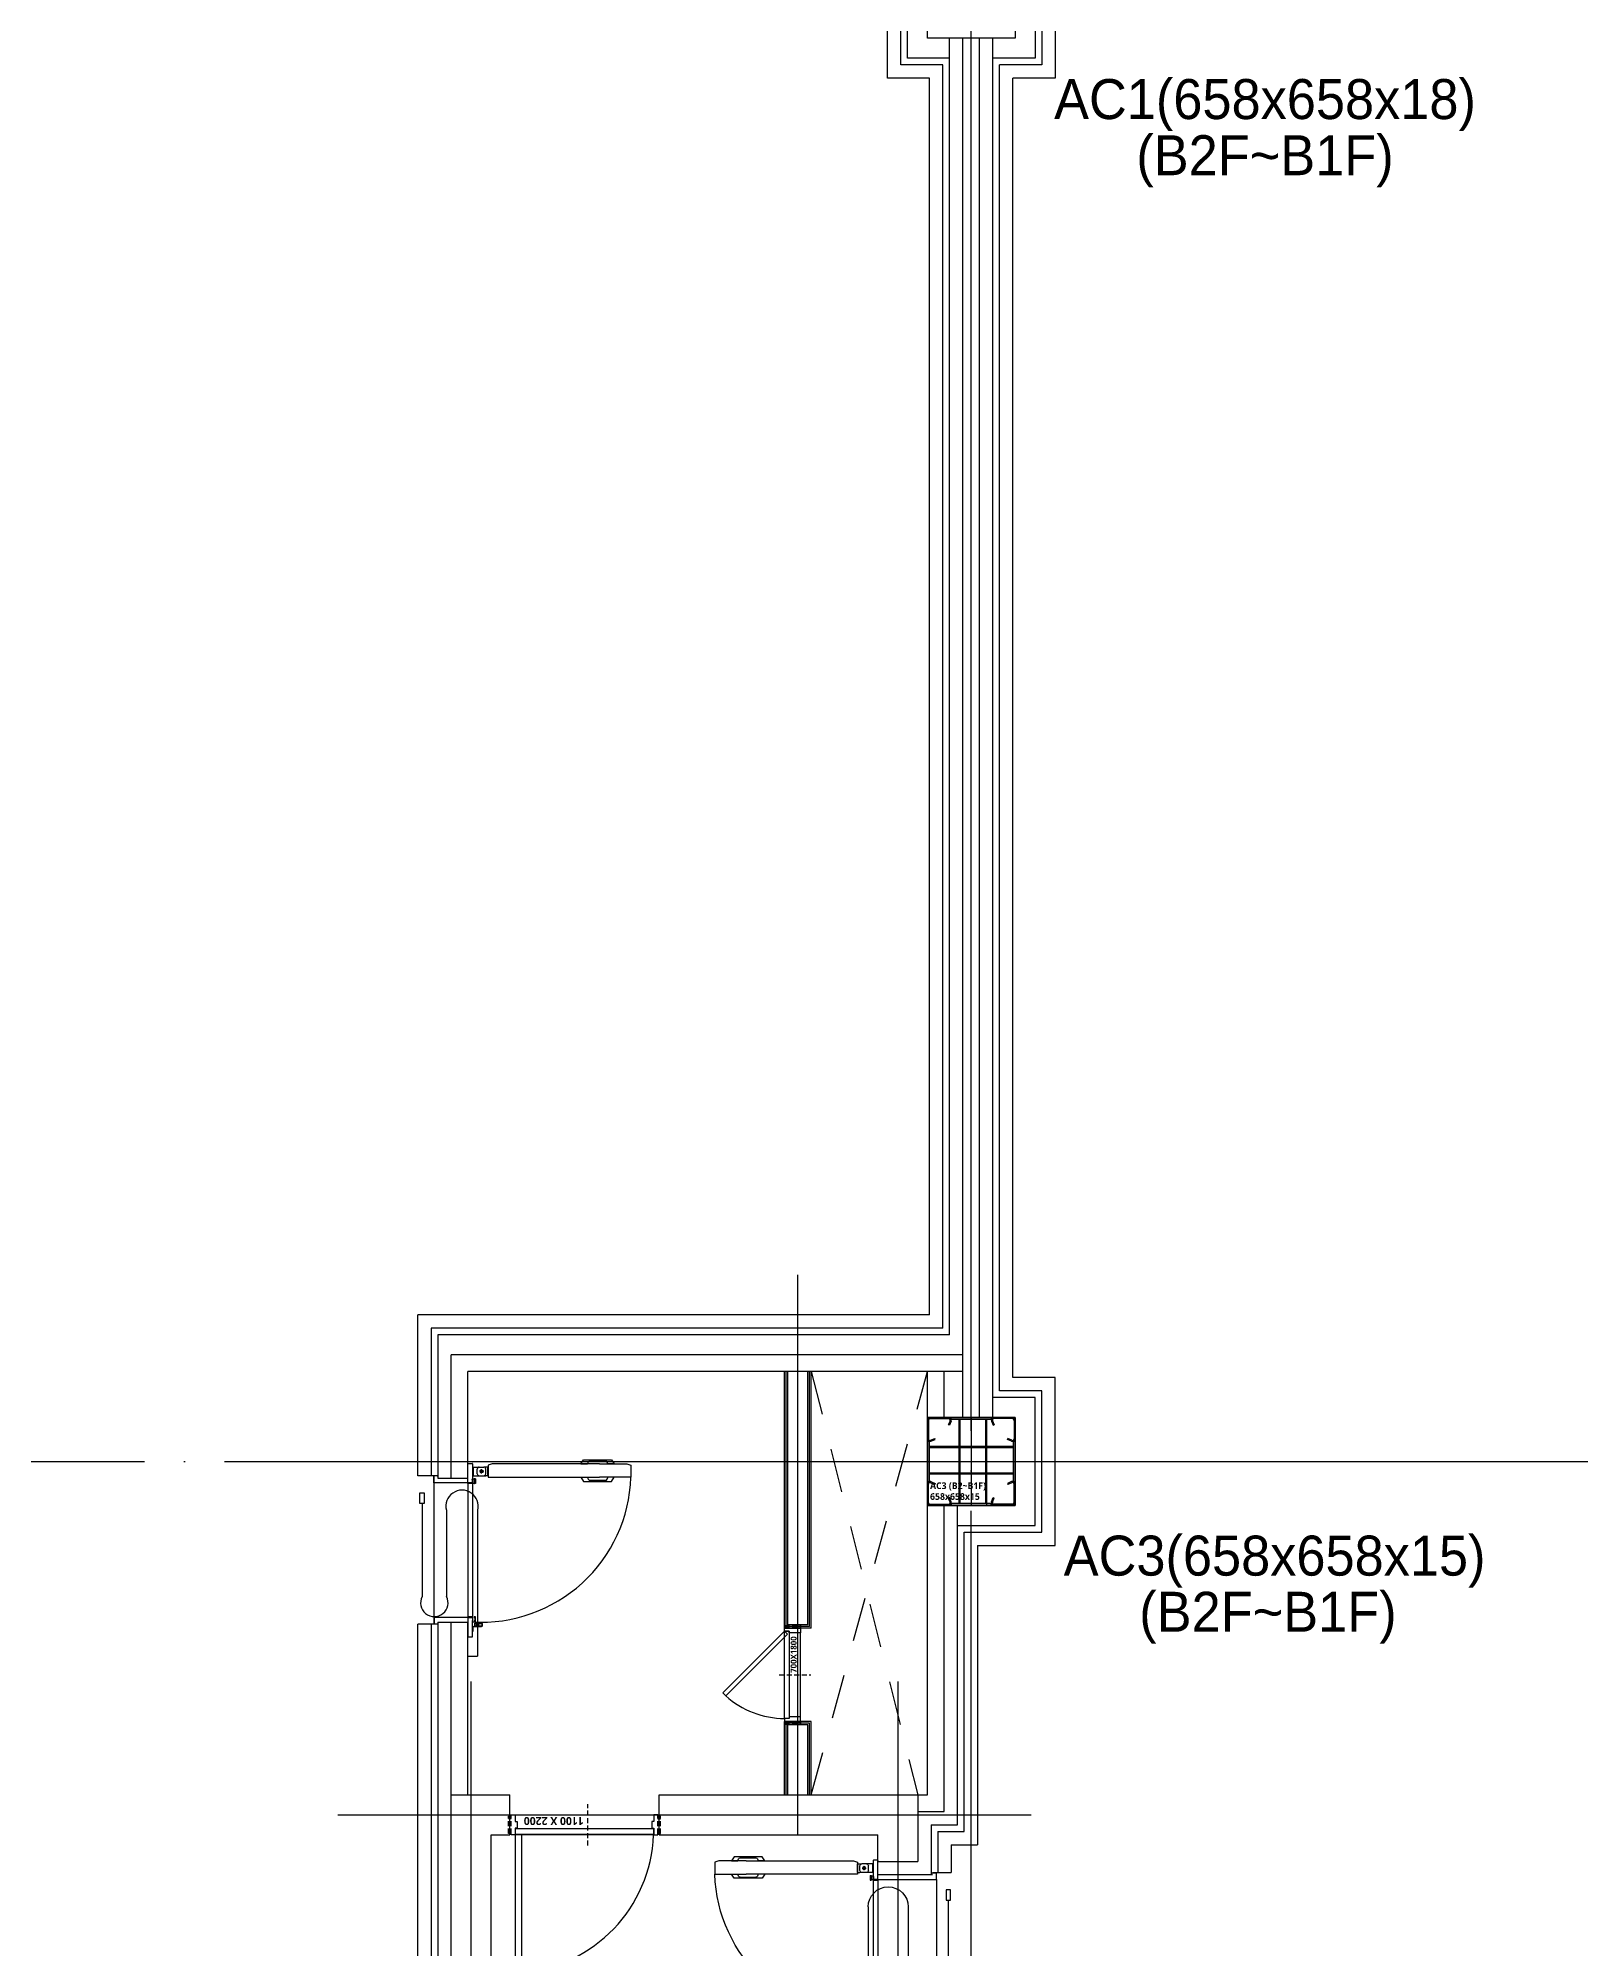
# Model space of a CAD drawing. Header units: millimetres. Extents: x -47382 to 204618, y -51045 to 127155.
# Drawn here: x 73002 to 84571, y 14717 to 29042 of the extents above; entities that cross this region are included whole.
import ezdxf
from ezdxf.enums import TextEntityAlignment as Align

# ---------------------------------------------------------------- set-up
doc = ezdxf.new("R2010")
doc.units = ezdxf.units.MM
doc.header["$LTSCALE"] = 300
doc.header["$MEASUREMENT"] = 0
for name, pattern in [('CEN', [62, 60, -1, 0, -1]), ('HID', [2, 1.1, -0.9]), ('HIDDEN2', [0.1875, 0.125, -0.0625])]:
    doc.linetypes.add(name, pattern=pattern)
doc.layers.get('0').update_dxf_attribs({"linetype": 'CONTINUOUS'})
doc.layers.get('Defpoints').update_dxf_attribs({"color": 153, "linetype": 'CONTINUOUS'})
doc.layers.add('A-ANNO-NPLT', color=129, linetype='CONTINUOUS', plot=False)
doc.layers.add('Defpoint', color=161, linetype='CONTINUOUS', plot=False)
for name, color, linetype in [('A-CEN', 1, 'CEN'), ('A-DOOR', 4, 'CONTINUOUS'), ('A-DOOR-JAMB', 4, 'CONTINUOUS'), ('A-DOOR-SILL', 8, 'CONTINUOUS'), ('A-DOOR-SWING', 8, 'CONTINUOUS'), ('A-FLOR-GW', 6, 'CONTINUOUS'), ('A-FLOR-STRA-ETC', 7, 'CONTINUOUS'), ('A-FLOR-STRA-MAIN', 4, 'CONTINUOUS'), ('A-FLOR-STRA-SUB', 9, 'CONTINUOUS'), ('A-PS-HID', 5, 'HID'), ('A-ST-AXIS-CEN', 252, 'CEN'), ('A-ST-COL', 2, 'CONTINUOUS'), ('A-ST-CONC', 2, 'CONTINUOUS'), ('A-WALL-DRY1', 7, 'CONTINUOUS'), ('Bound', 9, 'CONTINUOUS'), ('갈바륨 V-115', 141, 'CONTINUOUS'), ('방열도어', 75, 'CONTINUOUS'), ('저온단열', 160, 'CONTINUOUS'), ('충돌방지대 IN', 4, 'CONTINUOUS')]:
    doc.layers.add(name, color=color, linetype=linetype)
doc.styles.add('SH_대대리576', font='NanumGothicBold.ttf')
doc.styles.add('SHP-나눔bo', font='')
doc.styles.add('돋움', font='')
doc.styles.get('SHP-나눔bo').set_extended_font_data('NanumGothic', bold=True)
doc.styles.get('돋움').set_extended_font_data('Dotum')

# ---------------------------------------------------------------- blocks, each defined once
blk = doc.blocks.new('A$C0e376f74')
at = {"layer": 'A-ANNO-NPLT', "linetype": 'HIDDEN2'}
for p, q in [((525, 230), (525, -80)), ((-20, 140), (-20, 10)), ((0, 140), (-20, 140)), ((0, 120), (-20, 120)), ((0, 30), (-20, 30)), ((0, 10), (-20, 10)), ((-10, 140), (-10, 10)), ((0, 140), (0, 10)), ((1100, 140), (1120, 140)), ((1100, 140), (1100, 10)), ((1100, 120), (1120, 120)), ((1100, 30), (1120, 30)), ((1100, 10), (1120, 10)), ((1110, 140), (1110, 10)), ((1120, 140), (1120, 10))]:
    blk.add_line(p, q, dxfattribs=at)
at = {"layer": 'A-ANNO-NPLT', "linetype": 'ByBlock'}
blk.add_lwpolyline([(1067, 102), (33, 102), (33, 147), (1067, 147)], close=True, dxfattribs=at)
at = {"layer": 'A-DOOR', "linetype": 'ByBlock'}
blk.add_lwpolyline([(1067, 1181), (1067, 147), (1022, 147), (1022, 1181)], close=True, dxfattribs=at)
at = {"layer": 'A-DOOR-JAMB'}
for points in [[(0, 20), (0, 0), (30, 0), (30, 50), (45, 50), (45, 100), (30, 100), (30, 150), (0, 150), (0, 130)], [(1100, 20), (1100, 0), (1070, 0), (1070, 50), (1055, 50), (1055, 100), (1070, 100), (1070, 150), (1100, 150), (1100, 130)]]:
    blk.add_lwpolyline(points, dxfattribs=at)
at = {"layer": 'A-DOOR-SILL'}
for p, q in [((30, 150), (1070, 150)), ((1070, 0), (30, 0))]:
    blk.add_line(p, q, dxfattribs=at)
at = {"layer": 'A-DOOR-SWING'}
blk.add_arc((1107, 109), 1075, 94.5299, 177.8035, dxfattribs=at)
at = {"layer": 'A-ANNO-NPLT', "linetype": 'ByBlock', "style": 'SHP-나눔bo'}
blk.add_text('1100 X 2200', height=60, dxfattribs=at).set_placement((781, 16), align=Align.CENTER)
blk = doc.blocks.new('XR-평면도$0$8F-PLAN$0$arrow2')
at = {"color": 8}
blk.add_lwpolyline([(-0.002, 0.87), (0.738, 0), (-0.002, -0.87), (0.15, -1), (1, 0), (0.15, 1)], close=True, dxfattribs=at)
for points in [[(-0.002, 0.87), (0.15, 1), (0.738, 0), (1, 0)], [(0.738, 0), (1, 0), (-0.002, -0.87), (0.15, -1)]]:
    blk.add_solid(points, dxfattribs=at)
blk = doc.blocks.new('-25')
at = {"layer": 'A-CEN'}
for p, q in [((-3350, -850), (-3350, 9450)), ((-150, 9450), (-150, -850)), ((-4350, 8450), (850, 8450)), ((-4350, 6350), (850, 6350)), ((850, 150), (-4350, 150))]:
    blk.add_line(p, q, dxfattribs=at)
at = {"layer": 'A-FLOR-STRA-ETC'}
blk.add_line((-2550, 4650), (-2550, 2760), dxfattribs=at)
at = {"layer": 'A-FLOR-STRA-ETC', "const_width": 75}
blk.add_lwpolyline([(-2550, 4688, -1), (-2550, 4613, -1)], format="xyb", close=True, dxfattribs=at)
at = {"layer": 'A-FLOR-STRA-ETC'}
blk.add_lwpolyline([(-1532, 2760), (-2471, 2502), (-2525, 2719), (-2525, 2261), (-2578, 2475), (-3418, 2218)], dxfattribs=at)
at = {"layer": 'A-FLOR-STRA-MAIN'}
for p, q in [((-3200, 4650), (-1900, 4650)), ((-1850, 4650), (-1800, 4650)), ((-3200, 4380), (-1900, 4380)), ((-1850, 4380), (-1800, 4380)), ((-3200, 4110), (-1900, 4110)), ((-1850, 4110), (-1800, 4110)), ((-3200, 3840), (-1900, 3840)), ((-1850, 3840), (-1800, 3840)), ((-3200, 3570), (-1900, 3570)), ((-1850, 3570), (-1800, 3570)), ((-3200, 3300), (-1900, 3300)), ((-1850, 3300), (-1800, 3300)), ((-3200, 3030), (-1900, 3030)), ((-1850, 3030), (-1800, 3030)), ((-3200, 2760), (-1900, 2760)), ((-1850, 2760), (-1800, 2760)), ((-3200, 2490), (-2525, 2490))]:
    blk.add_line(p, q, dxfattribs=at)
blk.add_lwpolyline([(-1800, 4650), (-1800, 2687)], dxfattribs=at)
at = {"layer": 'A-FLOR-STRA-SUB'}
blk.add_line((-1850, 2673), (-1850, 4750), dxfattribs=at)
blk.add_lwpolyline([(-1900, 2659), (-1900, 4750), (-1850, 4750)], dxfattribs=at)
at = {"layer": 'A-FLOR-STRA-SUB', "color": 250}
for points in [[(-3100, 4650), (-3100, 4620), (-2000, 4620), (-2000, 4650)], [(-3100, 4380), (-3100, 4350), (-2000, 4350), (-2000, 4380)], [(-3100, 4110), (-3100, 4080), (-2000, 4080), (-2000, 4110)], [(-3100, 3840), (-3100, 3810), (-2000, 3810), (-2000, 3840)], [(-3100, 3570), (-3100, 3540), (-2000, 3540), (-2000, 3570)], [(-3100, 3300), (-3100, 3270), (-2000, 3270), (-2000, 3300)], [(-3100, 3030), (-3100, 3000), (-2000, 3000), (-2000, 3030)], [(-3100, 2760), (-3100, 2730), (-2000, 2730), (-2000, 2760)], [(-3100, 2490), (-3100, 2460), (-2525, 2460)]]:
    blk.add_lwpolyline(points, dxfattribs=at)
at = {"layer": 'A-ST-CONC'}
for p, q in [((-3500, 8600), (-3060, 8600)), ((-3500, 300), (-3500, 8600)), ((-3060, 8300), (-3060, 8600)), ((-1940, 8300), (-1940, 8600)), ((-1940, 8600), (0, 8600)), ((0, 8600), (0, 8100)), ((-3200, 8300), (-3060, 8300)), ((-3200, 6450), (-3200, 8300)), ((-1940, 8300), (-300, 8300)), ((-300, 8100), (-300, 8300)), ((-300, 8100), (0, 8100)), ((-300, 6820), (0, 6820)), ((-300, 6820), (-300, 6450)), ((0, 6820), (0, 500)), ((-3200, 6450), (-3060, 6450)), ((-3060, 6250), (-3060, 6450)), ((-1940, 6250), (-1940, 6450)), ((-1940, 6450), (-300, 6450)), ((-3200, 6250), (-3060, 6250)), ((-3200, 300), (-3200, 6250)), ((-1940, 6250), (-300, 6250)), ((-300, 6250), (-300, 300)), ((-3200, 300), (-300, 300))]:
    blk.add_line(p, q, dxfattribs=at)
at = {"layer": 'A-DOOR', "rotation": 180}
for p in [(-1950, 8450), (-1950, 6400)]:
    blk.add_blockref('A$C0e376f74', p, dxfattribs=at)
at = {"layer": 'A-FLOR-STRA-ETC', "extrusion": (0, 0, -1), "xscale": -166.9148302599861, "yscale": 167.8920954242349, "zscale": -166.9148302599861, "rotation": 89.99998299062116}
blk.add_blockref('XR-평면도$0$8F-PLAN$0$arrow2', (2550, 2927), dxfattribs=at)
blk = doc.blocks.new('방열3')
at = {"layer": '방열도어', "ltscale": 0.5}
for p, q in [((1864399, 896933), (1863701, 896933)), ((1863493, 896815, 0), (1863493, 896845, 0)), ((1863544, 896845, 0), (1863493, 896845, 0)), ((1863498, 896815, 0), (1863493, 896815, 0)), ((1863543, 896844, 0), (1863494, 896844, 0)), ((1863494, 896816, 0), (1863494, 896844, 0)), ((1863498, 896816, 0), (1863494, 896816, 0)), ((1863498, 896815, 0), (1863498, 896816, 0)), ((1863509, 896815, 0), (1863509, 896405, 0)), ((1863543, 896380, 0), (1863543, 896844, 0)), ((1863544, 896380, 0), (1863544, 896845, 0)), ((1864554, 896845, 0), (1863544, 896845, 0)), ((1864554, 896380, 0), (1864554, 896845, 0)), ((1864554, 896845, 0), (1864605, 896845, 0)), ((1864555, 896380, 0), (1864555, 896844, 0)), ((1864555, 896844, 0), (1864605, 896844, 0)), ((1864589, 896815, 0), (1864589, 896405, 0)), ((1864601, 896816, 0), (1864605, 896816, 0)), ((1864601, 896815, 0), (1864601, 896816, 0)), ((1864601, 896815, 0), (1864605, 896815, 0)), ((1864605, 896815, 0), (1864605, 896845, 0)), ((1864605, 896816, 0), (1864605, 896844, 0)), ((1864349, 896633), (1863701, 896633)), ((1863253, 896405, 0), (1863253, 896331, 0)), ((1863399, 896404, 0), (1863399, 896372, 0)), ((1863542, 896405, 0), (1863400, 896405, 0)), ((1863402, 896369, 0), (1863474, 896369, 0)), ((1863439, 896366, 0), (1863439, 896369, 0)), ((1863439, 896369, 0), (1863472, 896369, 0)), ((1863472, 896366, 0), (1863439, 896366, 0)), ((1863467, 896366, 0), (1863443, 896366, 0)), ((1863474, 896369, 0), (1863515, 896369, 0)), ((1863474, 896301, 0), (1863474, 896364, 0)), ((1863477, 896364, 0), (1863477, 896301, 0)), ((1863477, 896351, 0), (1863502, 896351, 0)), ((1863477, 896298, 0), (1863477, 896351, 0)), ((1863480, 896301, 0), (1863480, 896351, 0)), ((1863499, 896351, 0), (1863499, 896301, 0)), ((1863502, 896351, 0), (1863502, 896298, 0)), ((1863505, 896346, 0), (1863509, 896346, 0)), ((1863505, 896341, 0), (1863505, 896346, 0)), ((1863509, 896346, 0), (1863509, 896306, 0)), ((1863514, 896346, 0), (1863514, 896355, 0)), ((1863514, 896346, 0), (1863517, 896346, 0)), ((1863522, 896371, 0), (1863515, 896369, 0)), ((1863516, 896349, 0), (1863516, 896355, 0)), ((1863516, 896355, 0), (1863519, 896355, 0)), ((1863516, 896349, 0), (1863524, 896349, 0)), ((1863517, 896347, 0), (1863546, 896347, 0)), ((1863517, 896346, 0), (1863517, 896347, 0)), ((1863523, 896370, 0), (1863519, 896369, 0)), ((1863519, 896368, 0), (1863519, 896369, 0)), ((1863519, 896368, 0), (1863524, 896368, 0)), ((1863522, 896371, 0), (1863523, 896370, 0)), ((1863524, 896368, 0), (1863524, 896368, 0)), ((1863524, 896368, 0), (1863525, 896368, 0)), ((1863524, 896354, 0), (1863525, 896354, 0)), ((1863524, 896349, 0), (1863524, 896354, 0)), ((1863525, 896368, 0), (1863526, 896368, 0)), ((1863525, 896349, 0), (1863525, 896354, 0)), ((1863525, 896349, 0), (1863531, 896349, 0)), ((1863526, 896368, 0), (1863527, 896368, 0)), ((1863527, 896368, 0), (1863527, 896368, 0)), ((1863527, 896368, 0), (1863528, 896368, 0)), ((1863528, 896368, 0), (1863529, 896368, 0)), ((1863529, 896368, 0), (1863530, 896368, 0)), ((1863530, 896368, 0), (1863530, 896368, 0)), ((1863530, 896368, 0), (1863531, 896368, 0)), ((1863531, 896368, 0), (1863532, 896368, 0)), ((1863532, 896348, 0), (1863531, 896349, 0)), ((1863532, 896368, 0), (1863533, 896368, 0)), ((1863532, 896349, 0), (1863539, 896349, 0)), ((1863532, 896348, 0), (1863532, 896349, 0)), ((1863533, 896368, 0), (1863533, 896368, 0)), ((1863533, 896368, 0), (1863534, 896368, 0)), ((1863534, 896368, 0), (1863535, 896368, 0)), ((1863535, 896368, 0), (1863536, 896368, 0)), ((1863536, 896368, 0), (1863536, 896368, 0)), ((1863536, 896368, 0), (1863537, 896368, 0)), ((1863537, 896368, 0), (1863538, 896368, 0)), ((1863538, 896368, 0), (1863539, 896368, 0)), ((1863539, 896368, 0), (1863539, 896368, 0)), ((1863539, 896368, 0), (1863540, 896368, 0)), ((1863539, 896349, 0), (1863539, 896354, 0)), ((1863540, 896354, 0), (1863539, 896354, 0)), ((1863540, 896368, 0), (1863541, 896368, 0)), ((1863540, 896349, 0), (1863540, 896354, 0)), ((1863540, 896349, 0), (1863547, 896349, 0)), ((1863541, 896368, 0), (1863542, 896368, 0)), ((1863542, 896368, 0), (1863542, 896368, 0)), ((1863542, 896368, 0), (1863543, 896368, 0)), ((1863543, 896404, 0), (1863543, 896376, 0)), ((1863544, 896380, 0), (1863543, 896380, 0)), ((1863543, 896368, 0), (1863544, 896368, 0)), ((1864554, 896405, 0), (1863544, 896405, 0)), ((1863544, 896375, 0), (1863545, 896375, 0)), ((1864554, 896369, 0), (1863544, 896369, 0)), ((1863544, 896368, 0), (1863545, 896368, 0)), ((1863547, 896355, 0), (1863544, 896355, 0)), ((1863545, 896368, 0), (1863546, 896368, 0)), ((1863546, 896376, 0), (1863546, 896405, 0)), ((1863549, 896405, 0), (1863546, 896405, 0)), ((1863546, 896346, 0), (1863546, 896347, 0)), ((1863546, 896346, 0), (1863549, 896346, 0)), ((1863547, 896349, 0), (1863547, 896355, 0)), ((1863549, 896397, 0), (1863549, 896405, 0)), ((1863549, 896371, 0), (1863549, 896397, 0)), ((1863549, 896346, 0), (1863549, 896355, 0)), ((1864549, 896405, 0), (1864552, 896405, 0)), ((1864549, 896397, 0), (1864549, 896405, 0)), ((1864549, 896371, 0), (1864549, 896397, 0)), ((1864549, 896346, 0), (1864549, 896355, 0)), ((1864552, 896346, 0), (1864549, 896346, 0)), ((1864551, 896349, 0), (1864551, 896355, 0)), ((1864551, 896355, 0), (1864554, 896355, 0)), ((1864559, 896349, 0), (1864551, 896349, 0)), ((1864552, 896376, 0), (1864552, 896405, 0)), ((1864554, 896368, 0), (1864552, 896368, 0)), ((1864581, 896347, 0), (1864552, 896347, 0)), ((1864552, 896346, 0), (1864552, 896347, 0)), ((1864554, 896375, 0), (1864553, 896375, 0)), ((1864554, 896380, 0), (1864555, 896380, 0)), ((1864555, 896368, 0), (1864554, 896368, 0)), ((1864554, 896368, 0), (1864554, 896368, 0)), ((1864555, 896404, 0), (1864555, 896376, 0)), ((1864556, 896368, 0), (1864555, 896368, 0)), ((1864556, 896405, 0), (1864698, 896405, 0)), ((1864557, 896368, 0), (1864556, 896368, 0)), ((1864577, 896355, 0), (1864556, 896355, 0)), ((1864576, 896371, 0), (1864557, 896371, 0)), ((1864558, 896368, 0), (1864557, 896368, 0)), ((1864557, 896368, 0), (1864557, 896368, 0)), ((1864559, 896368, 0), (1864558, 896368, 0)), ((1864560, 896368, 0), (1864559, 896368, 0)), ((1864559, 896354, 0), (1864560, 896354, 0)), ((1864559, 896349, 0), (1864559, 896354, 0)), ((1864561, 896368, 0), (1864560, 896368, 0)), ((1864560, 896368, 0), (1864560, 896368, 0)), ((1864560, 896349, 0), (1864560, 896354, 0)), ((1864566, 896349, 0), (1864560, 896349, 0)), ((1864562, 896368, 0), (1864561, 896368, 0)), ((1864563, 896368, 0), (1864562, 896368, 0)), ((1864564, 896368, 0), (1864563, 896368, 0)), ((1864563, 896368, 0), (1864563, 896368, 0)), ((1864565, 896368, 0), (1864564, 896368, 0)), ((1864566, 896368, 0), (1864565, 896368, 0)), ((1864567, 896368, 0), (1864566, 896368, 0)), ((1864566, 896368, 0), (1864566, 896368, 0)), ((1864567, 896348, 0), (1864566, 896349, 0)), ((1864568, 896368, 0), (1864567, 896368, 0)), ((1864567, 896348, 0), (1864567, 896349, 0)), ((1864574, 896349, 0), (1864567, 896349, 0)), ((1864569, 896368, 0), (1864568, 896368, 0)), ((1864570, 896368, 0), (1864569, 896368, 0)), ((1864569, 896368, 0), (1864569, 896368, 0)), ((1864571, 896368, 0), (1864570, 896368, 0)), ((1864572, 896368, 0), (1864571, 896368, 0)), ((1864573, 896368, 0), (1864572, 896368, 0)), ((1864572, 896368, 0), (1864572, 896368, 0)), ((1864574, 896368, 0), (1864573, 896368, 0)), ((1864575, 896368, 0), (1864574, 896368, 0)), ((1864574, 896349, 0), (1864574, 896354, 0)), ((1864575, 896354, 0), (1864574, 896354, 0)), ((1864579, 896368, 0), (1864575, 896368, 0)), ((1864575, 896349, 0), (1864575, 896354, 0)), ((1864582, 896349, 0), (1864575, 896349, 0)), ((1864576, 896371, 0), (1864584, 896369, 0)), ((1864576, 896371, 0), (1864576, 896370, 0)), ((1864576, 896370, 0), (1864579, 896369, 0)), ((1864579, 896368, 0), (1864579, 896369, 0)), ((1864582, 896355, 0), (1864579, 896355, 0)), ((1864581, 896346, 0), (1864581, 896347, 0)), ((1864584, 896346, 0), (1864581, 896346, 0)), ((1864582, 896349, 0), (1864582, 896355, 0)), ((1864624, 896369, 0), (1864584, 896369, 0)), ((1864584, 896346, 0), (1864584, 896355, 0)), ((1864607, 896369, 0), (1864607, 896285, 0)), ((1864672, 896369, 0), (1864607, 896369, 0)), ((1864672, 896365, 0), (1864607, 896365, 0)), ((1864696, 896369, 0), (1864624, 896369, 0)), ((1864672, 896369, 0), (1864672, 896284, 0)), ((1864699, 896404, 0), (1864699, 896372, 0)), ((1864349, 896331), (1863253, 896331)), ((1863477, 896301, 0), (1863474, 896301, 0)), ((1863500, 896296, 0), (1863479, 896296, 0)), ((1863481, 896339, 0), (1863480, 896338, 0)), ((1863480, 896338, 0), (1863480, 896325, 0)), ((1863480, 896325, 0), (1863481, 896324, 0)), ((1863481, 896339, 0), (1863503, 896339, 0)), ((1863503, 896324, 0), (1863481, 896324, 0)), ((1863497, 896299, 0), (1863482, 896299, 0)), ((1863505, 896306, 0), (1863505, 896322, 0)), ((1863509, 896306, 0), (1863505, 896306, 0)), ((1864607, 896319, 0), (1864607, 896269, 0)), ((1864607, 896251, 0), (1864607, 896269, 0)), ((1864607, 896255, 0), (1864672, 896255, 0)), ((1864607, 896251, 0), (1864672, 896251, 0)), ((1864622, 896334, 0), (1864657, 896334, 0)), ((1864622, 896270, 0), (1864657, 896270, 0)), ((1864624, 896301, 0), (1864655, 896301, 0)), ((1864640, 896286, 0), (1864640, 896317, 0)), ((1864672, 896319, 0), (1864672, 896284, 0)), ((1864672, 896251, 0), (1864672, 896284, 0)), ((1864595, 895556, 0), (1864565, 895536, 0)), ((1864565, 895536, 0), (1864565, 895326, 0)), ((1864572, 895372, 0), (1864572, 895489, 0)), ((1864595, 895556, 0), (1864595, 895506, 0)), ((1864695, 895556, 0), (1864695, 895506, 0)), ((1864695, 895556, 0), (1864725, 895536, 0)), ((1864718, 895372, 0), (1864718, 895489, 0)), ((1864725, 895536, 0), (1864725, 895326, 0)), ((1864595, 895306, 0), (1864595, 895355, 0)), ((1864695, 895306, 0), (1864695, 895355, 0)), ((1864565, 895326, 0), (1864595, 895306, 0)), ((1864725, 895326, 0), (1864695, 895306, 0))]:
    blk.add_line(p, q, dxfattribs=at)
at = {"layer": '방열도어', "ltscale": 0.5, "elevation": 0}
blk.add_lwpolyline([(1864399, 896917), (1864399, 896950), (1864478, 896950), (1864478, 896917)], close=True, dxfattribs=at)
for points in [[(1864695, 895417), (1864695, 896221), (1864685, 896251), (1864595, 896251), (1864595, 895417)], [(1864695, 895417), (1864695, 895211), (1864685, 895181), (1864595, 895181), (1864595, 895417)]]:
    blk.add_lwpolyline(points, dxfattribs=at)
at = {"layer": '방열도어', "ltscale": 0.5}
for radius in [11, 5]:
    blk.add_circle((1864640, 896301, 0), radius, dxfattribs=at)
for centre, radius, start, end in [((1863701, 896783), 150, 90, 270), ((1864348, 896482), 151, 270.4551, 89.5449), ((1863400, 896404, 0), 1, 90, 180), ((1863402, 896372, 0), 3, 180, 270), ((1863472, 896364, 0), 5, 0, 90), ((1863472, 896364, 0), 2, 0, 90), ((1863474, 896369, 0), 0.3, 0, 180), ((1863503, 896341, 0), 2, 270, 0), ((1864631, 896303, 0), 1122, 176.6024, 268.1461), ((1863517, 896355, 0), 2.75, 16.8109, 180), ((1863519, 896356, 0), 0.423, 270, 16.8109), ((1863542, 896404, 0), 1, 0, 90), ((1863544, 896376, 0), 1, 180, 270), ((1863546, 896355, 0), 2.75, 0, 163.1891), ((1863544, 896356, 0), 0.423, 163.1891, 270), ((1863545, 896376, 0), 1, 270, 0), ((1863546, 896371, 0), 3, 270, 0), ((1863549, 896397, 0), 0.3, 90, 270), ((1864549, 896397, 0), 0.3, 270, 90), ((1864552, 896371, 0), 3, 180, 270), ((1864552, 896355, 0), 2.75, 16.8109, 180), ((1864553, 896376, 0), 1, 180, 270), ((1864562, 896362, 0), 10.1, 117.4061, 222.4039), ((1864555, 896353, 0), 2.5, 100.9036, 53.1301), ((1864554, 896376, 0), 1, 270, 0), ((1864554, 896356, 0), 0.423, 270, 16.8109), ((1864556, 896404, 0), 1, 90, 180), ((1864571, 896362, 0), 10.1, 317.5961, 62.5939), ((1864578, 896353, 0), 2.5, 126.8699, 79.0964), ((1864581, 896355, 0), 2.75, 0, 163.1891), ((1864579, 896356, 0), 0.423, 163.1891, 270), ((1864696, 896372, 0), 3, 270, 0), ((1864698, 896404, 0), 1, 0, 90), ((1863479, 896298, 0), 2, 180, 270), ((1863479, 896298, 0), 2, 180, 270), ((1863482, 896301, 0), 2, 180, 270), ((1863497, 896301, 0), 2, 270, 0), ((1863500, 896298, 0), 2, 270, 0), ((1863503, 896322, 0), 2, 0, 90), ((1864622, 896319, 0), 15, 90, 180), ((1864622, 896285, 0), 15, 180, 270), ((1864657, 896319, 0), 15, 0, 90), ((1864657, 896285, 0), 15, 270, 0), ((1864593, 895484, 0), 21.5, 85.0604, 168.2149), ((1864697, 895484, 0), 21.5, 11.7851, 94.9396), ((1864593, 895377, 0), 21.5, 191.7851, 274.9396), ((1864697, 895377, 0), 21.5, 265.0604, 348.2149)]:
    blk.add_arc(centre, radius, start, end, dxfattribs=at)
blk = doc.blocks.new('방열00')
at = {"layer": '방열도어', "ltscale": 0.5}
for p, q in [((-896845, 1864554, 0), (-896845, 1864605, 0)), ((-896815, 1864605, 0), (-896845, 1864605, 0)), ((-896844, 1864555, 0), (-896844, 1864605, 0)), ((-896816, 1864605, 0), (-896844, 1864605, 0)), ((-896816, 1864601, 0), (-896816, 1864605, 0)), ((-896815, 1864601, 0), (-896816, 1864601, 0)), ((-896815, 1864601, 0), (-896815, 1864605, 0)), ((-896591, 1864556, 0), (-896591, 1864698, 0)), ((-896590, 1864699, 0), (-896558, 1864699, 0)), ((-896555, 1864696, 0), (-896555, 1864624, 0)), ((-896555, 1864672, 0), (-896470, 1864672, 0)), ((-896555, 1864672, 0), (-896555, 1864607, 0)), ((-896555, 1864624, 0), (-896555, 1864584, 0)), ((-896555, 1864607, 0), (-896471, 1864607, 0)), ((-896551, 1864672, 0), (-896551, 1864607, 0)), ((-896520, 1864622, 0), (-896520, 1864657, 0)), ((-896505, 1864672, 0), (-896470, 1864672, 0)), ((-896505, 1864607, 0), (-896455, 1864607, 0)), ((-896472, 1864640, 0), (-896503, 1864640, 0)), ((-896487, 1864624, 0), (-896487, 1864655, 0)), ((-896437, 1864672, 0), (-896470, 1864672, 0)), ((-896456, 1864622, 0), (-896456, 1864657, 0)), ((-896437, 1864607, 0), (-896455, 1864607, 0)), ((-896441, 1864607, 0), (-896441, 1864672, 0)), ((-896437, 1864607, 0), (-896437, 1864672, 0)), ((-895742, 1864695, 0), (-895722, 1864725, 0)), ((-895742, 1864695, 0), (-895692, 1864695, 0)), ((-895742, 1864595, 0), (-895692, 1864595, 0)), ((-895742, 1864595, 0), (-895722, 1864565, 0)), ((-895722, 1864725, 0), (-895512, 1864725, 0)), ((-895558, 1864718, 0), (-895675, 1864718, 0)), ((-895492, 1864695, 0), (-895541, 1864695, 0)), ((-895492, 1864595, 0), (-895541, 1864595, 0)), ((-895512, 1864725, 0), (-895492, 1864695, 0)), ((-895512, 1864565, 0), (-895492, 1864595, 0)), ((-896566, 1864554, 0), (-896845, 1864554, 0)), ((-896845, 1864554, 0), (-896845, 1863544, 0)), ((-896566, 1864555, 0), (-896844, 1864555, 0)), ((-896815, 1864589, 0), (-896591, 1864589, 0)), ((-896591, 1864554, 0), (-896591, 1863544, 0)), ((-896562, 1864552, 0), (-896591, 1864552, 0)), ((-896591, 1864549, 0), (-896591, 1864552, 0)), ((-896583, 1864549, 0), (-896591, 1864549, 0)), ((-896590, 1864555, 0), (-896562, 1864555, 0)), ((-896557, 1864549, 0), (-896583, 1864549, 0)), ((-896566, 1864554, 0), (-896566, 1864555, 0)), ((-896561, 1864554, 0), (-896561, 1864553, 0)), ((-896557, 1864576, 0), (-896555, 1864584, 0)), ((-896557, 1864576, 0), (-896557, 1864557, 0)), ((-896557, 1864576, 0), (-896556, 1864576, 0)), ((-896556, 1864576, 0), (-896555, 1864579, 0)), ((-896554, 1864579, 0), (-896555, 1864579, 0)), ((-896555, 1864554, 0), (-896555, 1863544, 0)), ((-896554, 1864579, 0), (-896554, 1864575, 0)), ((-896554, 1864575, 0), (-896554, 1864574, 0)), ((-896554, 1864574, 0), (-896554, 1864573, 0)), ((-896554, 1864573, 0), (-896554, 1864572, 0)), ((-896554, 1864572, 0), (-896554, 1864572, 0)), ((-896554, 1864572, 0), (-896554, 1864571, 0)), ((-896554, 1864571, 0), (-896554, 1864570, 0)), ((-896554, 1864570, 0), (-896554, 1864569, 0)), ((-896554, 1864569, 0), (-896554, 1864569, 0)), ((-896554, 1864569, 0), (-896554, 1864568, 0)), ((-896554, 1864568, 0), (-896554, 1864567, 0)), ((-896554, 1864567, 0), (-896554, 1864566, 0)), ((-896554, 1864566, 0), (-896554, 1864566, 0)), ((-896554, 1864566, 0), (-896554, 1864565, 0)), ((-896554, 1864565, 0), (-896554, 1864564, 0)), ((-896554, 1864564, 0), (-896554, 1864563, 0)), ((-896554, 1864563, 0), (-896554, 1864563, 0)), ((-896554, 1864563, 0), (-896554, 1864562, 0)), ((-896554, 1864562, 0), (-896554, 1864561, 0)), ((-896554, 1864561, 0), (-896554, 1864560, 0)), ((-896554, 1864560, 0), (-896554, 1864560, 0)), ((-896554, 1864560, 0), (-896554, 1864559, 0)), ((-896554, 1864559, 0), (-896554, 1864558, 0)), ((-896554, 1864558, 0), (-896554, 1864557, 0)), ((-896554, 1864557, 0), (-896554, 1864557, 0)), ((-896554, 1864557, 0), (-896554, 1864556, 0)), ((-896554, 1864556, 0), (-896554, 1864555, 0)), ((-896554, 1864555, 0), (-896554, 1864554, 0)), ((-896554, 1864554, 0), (-896554, 1864554, 0)), ((-896554, 1864554, 0), (-896554, 1864552, 0)), ((-896532, 1864584, 0), (-896541, 1864584, 0)), ((-896535, 1864582, 0), (-896541, 1864582, 0)), ((-896541, 1864582, 0), (-896541, 1864579, 0)), ((-896541, 1864577, 0), (-896541, 1864556, 0)), ((-896541, 1864551, 0), (-896541, 1864554, 0)), ((-896535, 1864551, 0), (-896541, 1864551, 0)), ((-896532, 1864549, 0), (-896541, 1864549, 0)), ((-896540, 1864575, 0), (-896540, 1864574, 0)), ((-896535, 1864575, 0), (-896540, 1864575, 0)), ((-896535, 1864574, 0), (-896540, 1864574, 0)), ((-896535, 1864560, 0), (-896540, 1864560, 0)), ((-896540, 1864559, 0), (-896540, 1864560, 0)), ((-896535, 1864559, 0), (-896540, 1864559, 0)), ((-896535, 1864582, 0), (-896535, 1864575, 0)), ((-896535, 1864574, 0), (-896535, 1864567, 0)), ((-896534, 1864567, 0), (-896535, 1864566, 0)), ((-896534, 1864567, 0), (-896535, 1864567, 0)), ((-896535, 1864566, 0), (-896535, 1864560, 0)), ((-896535, 1864559, 0), (-896535, 1864551, 0)), ((-896533, 1864581, 0), (-896533, 1864552, 0)), ((-896532, 1864581, 0), (-896533, 1864581, 0)), ((-896532, 1864552, 0), (-896533, 1864552, 0)), ((-896532, 1864584, 0), (-896532, 1864581, 0)), ((-896532, 1864552, 0), (-896532, 1864549, 0)), ((-895722, 1864565, 0), (-895512, 1864565, 0)), ((-895558, 1864572, 0), (-895675, 1864572, 0)), ((-896933, 1864399, -103000), (-896933, 1863701, -103000)), ((-896751, 1864349, -103000), (-896751, 1863701, -103000)), ((-896517, 1864349), (-896517, 1863253)), ((-896566, 1863544, 0), (-896845, 1863544, 0)), ((-896845, 1863544, 0), (-896845, 1863493, 0)), ((-896815, 1863493, 0), (-896845, 1863493, 0)), ((-896566, 1863543, 0), (-896844, 1863543, 0)), ((-896844, 1863543, 0), (-896844, 1863494, 0)), ((-896816, 1863494, 0), (-896844, 1863494, 0)), ((-896816, 1863498, 0), (-896816, 1863494, 0)), ((-896815, 1863498, 0), (-896816, 1863498, 0)), ((-896815, 1863509, 0), (-896591, 1863509, 0)), ((-896815, 1863498, 0), (-896815, 1863493, 0)), ((-896591, 1863549, 0), (-896591, 1863546, 0)), ((-896583, 1863549, 0), (-896591, 1863549, 0)), ((-896562, 1863546, 0), (-896591, 1863546, 0)), ((-896591, 1863542, 0), (-896591, 1863400, 0)), ((-896590, 1863543, 0), (-896562, 1863543, 0)), ((-896557, 1863549, 0), (-896583, 1863549, 0)), ((-896566, 1863544, 0), (-896566, 1863543, 0)), ((-896561, 1863544, 0), (-896561, 1863545, 0)), ((-896557, 1863522, 0), (-896556, 1863523, 0)), ((-896557, 1863522, 0), (-896555, 1863515, 0)), ((-896556, 1863523, 0), (-896555, 1863519, 0)), ((-896554, 1863519, 0), (-896555, 1863519, 0)), ((-896555, 1863474, 0), (-896555, 1863515, 0)), ((-896555, 1863402, 0), (-896555, 1863474, 0)), ((-896555, 1863439, 0), (-896555, 1863472, 0)), ((-896554, 1863545, 0), (-896554, 1863546, 0)), ((-896554, 1863544, 0), (-896554, 1863545, 0)), ((-896554, 1863543, 0), (-896554, 1863544, 0)), ((-896554, 1863542, 0), (-896554, 1863543, 0)), ((-896554, 1863541, 0), (-896554, 1863542, 0)), ((-896554, 1863542, 0), (-896554, 1863542, 0)), ((-896554, 1863540, 0), (-896554, 1863541, 0)), ((-896554, 1863539, 0), (-896554, 1863540, 0)), ((-896554, 1863538, 0), (-896554, 1863539, 0)), ((-896554, 1863539, 0), (-896554, 1863539, 0)), ((-896554, 1863537, 0), (-896554, 1863538, 0)), ((-896554, 1863536, 0), (-896554, 1863537, 0)), ((-896554, 1863535, 0), (-896554, 1863536, 0)), ((-896554, 1863536, 0), (-896554, 1863536, 0)), ((-896554, 1863534, 0), (-896554, 1863535, 0)), ((-896554, 1863533, 0), (-896554, 1863534, 0)), ((-896554, 1863532, 0), (-896554, 1863533, 0)), ((-896554, 1863533, 0), (-896554, 1863533, 0)), ((-896554, 1863531, 0), (-896554, 1863532, 0)), ((-896554, 1863530, 0), (-896554, 1863531, 0)), ((-896554, 1863529, 0), (-896554, 1863530, 0)), ((-896554, 1863530, 0), (-896554, 1863530, 0)), ((-896554, 1863528, 0), (-896554, 1863529, 0)), ((-896554, 1863527, 0), (-896554, 1863528, 0)), ((-896554, 1863526, 0), (-896554, 1863527, 0)), ((-896554, 1863527, 0), (-896554, 1863527, 0)), ((-896554, 1863525, 0), (-896554, 1863526, 0)), ((-896554, 1863524, 0), (-896554, 1863525, 0)), ((-896554, 1863519, 0), (-896554, 1863524, 0)), ((-896554, 1863524, 0), (-896554, 1863524, 0)), ((-896552, 1863472, 0), (-896552, 1863439, 0)), ((-896552, 1863467, 0), (-896552, 1863443, 0)), ((-896550, 1863477, 0), (-896487, 1863477, 0)), ((-896487, 1863474, 0), (-896550, 1863474, 0)), ((-896532, 1863549, 0), (-896541, 1863549, 0)), ((-896535, 1863547, 0), (-896541, 1863547, 0)), ((-896541, 1863547, 0), (-896541, 1863544, 0)), ((-896541, 1863516, 0), (-896541, 1863519, 0)), ((-896535, 1863516, 0), (-896541, 1863516, 0)), ((-896532, 1863514, 0), (-896541, 1863514, 0)), ((-896540, 1863540, 0), (-896540, 1863539, 0)), ((-896535, 1863540, 0), (-896540, 1863540, 0)), ((-896535, 1863539, 0), (-896540, 1863539, 0)), ((-896535, 1863525, 0), (-896540, 1863525, 0)), ((-896540, 1863524, 0), (-896540, 1863525, 0)), ((-896535, 1863524, 0), (-896540, 1863524, 0)), ((-896537, 1863477, 0), (-896537, 1863502, 0)), ((-896537, 1863502, 0), (-896484, 1863502, 0)), ((-896537, 1863499, 0), (-896487, 1863499, 0)), ((-896487, 1863480, 0), (-896537, 1863480, 0)), ((-896484, 1863477, 0), (-896537, 1863477, 0)), ((-896535, 1863540, 0), (-896535, 1863547, 0)), ((-896535, 1863532, 0), (-896535, 1863539, 0)), ((-896534, 1863532, 0), (-896535, 1863532, 0)), ((-896534, 1863532, 0), (-896535, 1863531, 0)), ((-896535, 1863525, 0), (-896535, 1863531, 0)), ((-896535, 1863516, 0), (-896535, 1863524, 0)), ((-896533, 1863517, 0), (-896533, 1863546, 0)), ((-896532, 1863546, 0), (-896533, 1863546, 0)), ((-896532, 1863517, 0), (-896533, 1863517, 0)), ((-896532, 1863546, 0), (-896532, 1863549, 0)), ((-896532, 1863514, 0), (-896532, 1863517, 0)), ((-896532, 1863509, 0), (-896492, 1863509, 0)), ((-896532, 1863505, 0), (-896532, 1863509, 0)), ((-896527, 1863505, 0), (-896532, 1863505, 0)), ((-896525, 1863481, 0), (-896525, 1863503, 0)), ((-896525, 1863481, 0), (-896524, 1863480, 0)), ((-896524, 1863480, 0), (-896511, 1863480, 0)), ((-896511, 1863480, 0), (-896510, 1863481, 0)), ((-896510, 1863503, 0), (-896510, 1863481, 0)), ((-896492, 1863505, 0), (-896508, 1863505, 0)), ((-896492, 1863509, 0), (-896492, 1863505, 0)), ((-896487, 1863477, 0), (-896487, 1863474, 0)), ((-896485, 1863497, 0), (-896485, 1863482, 0)), ((-896482, 1863500, 0), (-896482, 1863479, 0)), ((-896590, 1863399, 0), (-896558, 1863399, 0)), ((-896552, 1863439, 0), (-896555, 1863439, 0)), ((-896591, 1863253, 0), (-896517, 1863253, 0))]:
    blk.add_line(p, q, dxfattribs=at)
at = {"layer": '방열도어', "ltscale": 0.5, "elevation": 0}
for points in [[(-895603, 1864695), (-896407, 1864695), (-896437, 1864685), (-896437, 1864595), (-895603, 1864595)], [(-895603, 1864695), (-895397, 1864695), (-895367, 1864685), (-895367, 1864595), (-895603, 1864595)]]:
    blk.add_lwpolyline(points, dxfattribs=at)
blk.add_lwpolyline([(-896917, 1864399), (-896950, 1864399), (-896950, 1864478), (-896917, 1864478)], close=True, dxfattribs=at)
at = {"layer": '방열도어', "ltscale": 0.5}
for radius in [11, 5]:
    blk.add_circle((-896487, 1864640, 0), radius, dxfattribs=at)
for centre, radius, start, end in [((-896590, 1864698, 0), 1, 90, 180), ((-896558, 1864696, 0), 3, 0, 90), ((-896489, 1864631, 0), 1122, 266.6024, 358.1461), ((-896505, 1864657, 0), 15, 90, 180), ((-896505, 1864622, 0), 15, 180, 270), ((-896471, 1864657, 0), 15, 0, 90), ((-896471, 1864622, 0), 15, 270, 0), ((-895670, 1864697, 0), 21.5, 101.7851, 184.9396), ((-895670, 1864593, 0), 21.5, 175.0604, 258.2149), ((-895563, 1864697, 0), 21.5, 355.0604, 78.2149), ((-895563, 1864593, 0), 21.5, 281.7851, 4.9396), ((-896634, 1864378, -103000), 121, 345.8415, 194.1585), ((-896590, 1864556, 0), 1, 180, 270), ((-896583, 1864549, 0), 0.3, 0, 180), ((-896562, 1864554, 0), 1, 0, 90), ((-896562, 1864553, 0), 1, 270, 0), ((-896548, 1864571, 0), 10.1, 47.5961, 152.5939), ((-896548, 1864562, 0), 10.1, 207.4061, 312.4039), ((-896557, 1864552, 0), 3, 270, 0), ((-896541, 1864581, 0), 2.75, 90, 253.1891), ((-896541, 1864552, 0), 2.75, 106.8109, 270), ((-896542, 1864579, 0), 0.423, 253.1891, 0), ((-896542, 1864554, 0), 0.423, 0, 106.8109), ((-896539, 1864578, 0), 2.5, 216.8699, 169.0964), ((-896539, 1864555, 0), 2.5, 190.9036, 143.1301), ((-896842, 1863654, -103000), 103, 152.6757, 27.3243), ((-896590, 1863542, 0), 1, 90, 180), ((-896583, 1863549, 0), 0.3, 180, 0), ((-896562, 1863545, 0), 1, 0, 90), ((-896562, 1863544, 0), 1, 270, 0), ((-896557, 1863546, 0), 3, 0, 90), ((-896550, 1863472, 0), 5, 90, 180), ((-896555, 1863474, 0), 0.3, 90, 270), ((-896550, 1863472, 0), 2, 90, 180), ((-896541, 1863546, 0), 2.75, 90, 253.1891), ((-896541, 1863517, 0), 2.75, 106.8109, 270), ((-896542, 1863544, 0), 0.423, 253.1891, 0), ((-896542, 1863519, 0), 0.423, 0, 106.8109), ((-896527, 1863503, 0), 2, 0, 90), ((-896508, 1863503, 0), 2, 90, 180), ((-896487, 1863497, 0), 2, 0, 90), ((-896487, 1863482, 0), 2, 270, 0), ((-896484, 1863500, 0), 2, 0, 90), ((-896484, 1863479, 0), 2, 270, 0), ((-896484, 1863479, 0), 2, 270, 0), ((-896590, 1863400, 0), 1, 180, 270), ((-896558, 1863402, 0), 3, 270, 0)]:
    blk.add_arc(centre, radius, start, end, dxfattribs=at)
blk = doc.blocks.new('A$Ce0defec1')
at = {"layer": 'A-ANNO-NPLT', "linetype": 'HIDDEN2'}
for p, q in [((-120, 720), (-120, 700)), ((-120, 720), (0, 720)), ((-110, 720), (-110, 700)), ((-20, 720), (-20, 700)), ((0, 720), (0, 700)), ((-120, 710), (0, 710)), ((-120, 700), (0, 700)), ((-160, 350), (78, 350)), ((-120, 0), (-120, -20)), ((-120, 0), (0, 0)), ((-110, 0), (-110, -20)), ((-20, 0), (-20, -20)), ((0, 0), (0, -20)), ((-120, -10), (0, -10)), ((-120, -20), (0, -20))]:
    blk.add_line(p, q, dxfattribs=at)
at = {"layer": 'A-ANNO-NPLT', "linetype": 'ByBlock'}
blk.add_lwpolyline([(-120, 677), (-85, 677), (-85, 23), (-120, 23)], close=True, dxfattribs=at)
at = {"layer": 'A-DOOR', "linetype": 'ByBlock'}
for p, q in [((-582, 215), (-120, 677)), ((-561, 192), (-98, 655)), ((-120, 677), (-120, 700)), ((-120, 700), (0, 700)), ((-120, 677), (-98, 655)), ((-85, 677), (-120, 677)), ((-85, 665), (-85, 677)), ((0, 665), (-85, 665)), ((0, 700), (0, 665))]:
    blk.add_line(p, q, dxfattribs=at)
blk.add_lwpolyline([(-582, 215), (-561, 192)], dxfattribs=at)
at = {"layer": 'A-DOOR-JAMB'}
for p, q in [((-85, 23), (-120, 23)), ((-120, 23), (-120, 0)), ((-110, 0), (0, 0)), ((-85, 35), (-85, 23)), ((0, 35), (-85, 35)), ((0, 0), (0, 35))]:
    blk.add_line(p, q, dxfattribs=at)
at = {"layer": 'A-DOOR-SILL'}
blk.add_line((0, 18), (0, 665), dxfattribs=at)
at = {"layer": 'A-DOOR-SWING'}
blk.add_arc((-117, 691), 668, 228.3916, 269.7655, dxfattribs=at)
at = {"layer": 'A-ANNO-NPLT', "linetype": 'ByBlock', "style": 'SHP-나눔bo'}
blk.add_text('700X1800', height=45, rotation=90, dxfattribs=at).set_placement((-30, 502), align=Align.CENTER)
blk = doc.blocks.new('AC3(b2~b1f)')
for points in [[(179, 658), (479, 658), (479, 643), (179, 643)], [(0, 479), (0, 179), (15, 179), (15, 479)], [(658, 179), (658, 479), (643, 479), (643, 179)], [(179, 0), (479, 0), (479, 15), (179, 15)]]:
    blk.add_hatch(color=9).paths.add_polyline_path(points)
for p, q in [((235, 640), (235, 18)), ((244, 640), (244, 18)), ((435, 640), (435, 18)), ((444, 640), (444, 0)), ((18, 443), (640, 443)), ((18, 434), (640, 434)), ((18, 244), (640, 244)), ((18, 235), (640, 235))]:
    blk.add_line(p, q)
at = {"color": 8, "linetype": 'Continuous'}
for points in [[(179, 658), (479, 658), (479, 643), (179, 643)], [(0, 479), (0, 179), (15, 179), (15, 479)], [(658, 179), (658, 479), (643, 479), (643, 179)], [(179, 0), (479, 0), (479, 15), (179, 15)]]:
    blk.add_lwpolyline(points, close=True, dxfattribs=at)
at = {"layer": 'A-ST-COL'}
for p, q in [((0, 638), (0, 499)), ((8, 638), (8, 499)), ((20, 658), (159, 658)), ((20, 650), (159, 650)), ((170, 634), (157, 603)), ((165, 600), (157, 603)), ((178, 631), (165, 600)), ((480, 631), (493, 600)), ((488, 634), (501, 603)), ((493, 600), (501, 603)), ((638, 658), (499, 658)), ((638, 650), (499, 650)), ((650, 638), (650, 499)), ((658, 638), (658, 499)), ((24, 488), (55, 501)), ((27, 480), (58, 493)), ((58, 493), (55, 501)), ((600, 493), (603, 501)), ((631, 480), (600, 493)), ((634, 488), (603, 501)), ((0, 20), (0, 159)), ((8, 20), (8, 159)), ((24, 170), (55, 157)), ((27, 178), (58, 165)), ((58, 165), (55, 157)), ((631, 178), (600, 165)), ((600, 165), (603, 157)), ((634, 170), (603, 157)), ((650, 20), (650, 159)), ((658, 20), (658, 159)), ((20, 8), (159, 8)), ((20, 0), (159, 0)), ((165, 58), (157, 55)), ((170, 24), (157, 55)), ((178, 27), (165, 58)), ((480, 27), (493, 58)), ((488, 24), (501, 55)), ((493, 58), (501, 55)), ((638, 8), (499, 8)), ((638, 0), (499, 0))]:
    blk.add_line(p, q, dxfattribs=at)
for centre, radius, start, end in [((20, 638), 20, 90, 180), ((20, 638), 12, 90, 180), ((159, 638), 20, 340, 90), ((159, 638), 12, 340, 90), ((499, 638), 20, 90, 200), ((499, 638), 12, 90, 200), ((638, 638), 20, 0, 90), ((638, 638), 12, 0, 90), ((20, 499), 20, 180, 290), ((20, 499), 12, 180, 290), ((638, 499), 20, 250, 0), ((638, 499), 12, 250, 0), ((20, 159), 20, 70, 180), ((20, 159), 12, 70, 180), ((638, 159), 20, 0, 110), ((638, 159), 12, 0, 110), ((20, 20), 20, 180, 270), ((20, 20), 12, 180, 270), ((159, 20), 20, 270, 20), ((159, 20), 12, 270, 20), ((499, 20), 20, 160, 270), ((499, 20), 12, 160, 270), ((638, 20), 20, 270, 0), ((638, 20), 12, 270, 0)]:
    blk.add_arc(centre, radius, start, end, dxfattribs=at)
at = {"layer": 'Bound', "color": 9, "linetype": 'Continuous'}
for p, q in [((658, 658), (0, 658)), ((0, 658), (0, 0)), ((658, 0), (658, 658)), ((0, 0), (658, 0))]:
    blk.add_line(p, q, dxfattribs=at)
at = {"layer": 'Defpoint'}
for p, q in [((329, 658), (329, 0)), ((0, 329), (658, 329))]:
    blk.add_line(p, q, dxfattribs=at)
at = {"layer": 'Defpoint', "linetype": 'Continuous', "style": 'SH_대대리576'}
for s, p in [('AC3 (B2~B1F)', (20, 147)), ('658x658x15', (20, 66))]:
    blk.add_text(s, height=50, dxfattribs=at).set_placement(p, align=Align.MIDDLE_LEFT)
blk = doc.blocks.new('ACT 지하2층구조평면도')
blk.add_blockref('AC3(b2~b1f)', (127053, 69087))

msp = doc.modelspace()

# ---------------------------------------------------------------- linework, layer by layer
for points in [[(79671, 29700), (80329, 29700), (80329, 29042), (79671, 29042)], [(79671, 18700), (80329, 18700), (80329, 18042), (79671, 18042)]]:
    msp.add_lwpolyline(points, close=True)
at = {"layer": 'A-CEN'}
msp.add_line((78700, 15571), (78700, 19771), dxfattribs=at)
at = {"layer": 'A-FLOR-GW'}
for p, q in [((79938, 18700), (79938, 29042)), ((80063, 18700), (80063, 29042)), ((79938, 19171), (76100, 19171)), ((76100, 18246), (76100, 19171)), ((79938, 19046), (76225, 19046)), ((76225, 18246), (76225, 19046)), ((79671, 18700), (79671, 19046)), ((79796, 18700), (79796, 19046)), ((79671, 15871), (79671, 18042)), ((79796, 15746), (79796, 18042)), ((76100, 15871), (76100, 17166)), ((76225, 15871), (76225, 17166)), ((79600, 15871), (79671, 15871)), ((79600, 15746), (79796, 15746))]:
    msp.add_line(p, q, dxfattribs=at)
at = {"layer": 'A-PS-HID'}
for p, q in [((78800, 15871), (79671, 19046)), ((78800, 19046), (79600, 15871))]:
    msp.add_line(p, q, dxfattribs=at)
at = {"layer": 'A-ST-AXIS-CEN'}
for p, q in [((80000, 0), (80000, 99371)), ((0, 18371), (142000, 18371))]:
    msp.add_line(p, q, dxfattribs=at)
at = {"layer": 'A-WALL-DRY1'}
for p, q in [((78600, 17121), (78600, 19046)), ((78612, 17134), (78612, 19046)), ((78625, 17146), (78625, 19046)), ((78775, 17146), (78775, 19046)), ((78787, 17134), (78787, 19046)), ((78800, 17121), (78800, 19046)), ((78800, 17121), (78600, 17121)), ((78787, 17134), (78612, 17134)), ((78775, 17146), (78625, 17146)), ((78600, 15871), (78600, 16421)), ((78800, 16421), (78600, 16421)), ((78612, 15871), (78612, 16409)), ((78787, 16409), (78612, 16409)), ((78625, 15871), (78625, 16396)), ((78775, 16396), (78625, 16396)), ((78775, 15871), (78775, 16396)), ((78787, 15871), (78787, 16409)), ((78800, 15871), (78800, 16421))]:
    msp.add_line(p, q, dxfattribs=at)
at = {"layer": '갈바륨 V-115'}
for p, q in [((79471, 28842), (79471, 29900)), ((80529, 29900), (80529, 28842)), ((79788, 28842), (79471, 28842)), ((79788, 19371), (79788, 28842)), ((80529, 28842), (80213, 28842)), ((80213, 18900), (80213, 28842)), ((75950, 19371), (75950, 18263)), ((79788, 19371), (75950, 19371)), ((80529, 18900), (80213, 18900)), ((80529, 17842), (80529, 18900)), ((79946, 17842), (80529, 17842)), ((79946, 15596), (79946, 17842)), ((75950, 17150), (75950, 8021)), ((79750, 15596), (79946, 15596)), ((79750, 15596), (79750, 15288))]:
    msp.add_line(p, q, dxfattribs=at)
at = {"layer": '저온단열'}
for p, q in [((79521, 28892), (79521, 29850)), ((80479, 29850), (80479, 28892)), ((79838, 19321), (79838, 29042)), ((80163, 18700), (80163, 29042)), ((79838, 28892), (79521, 28892)), ((80479, 28892), (80163, 28892)), ((76000, 19321), (76000, 18246)), ((79838, 19321), (76000, 19321)), ((80479, 18850), (80163, 18850)), ((80479, 17892), (80479, 18850)), ((79896, 15646), (79896, 18042)), ((79896, 17892), (80479, 17892)), ((76000, 17166), (76000, 7971)), ((79700, 15646), (79896, 15646)), ((79700, 15646), (79700, 15271))]:
    msp.add_line(p, q, dxfattribs=at)
at = {"layer": '충돌방지대 IN'}
for p, q in [((79371, 28742), (79371, 30000)), ((80629, 30000), (80629, 28742)), ((79688, 28742), (79371, 28742)), ((79688, 19471), (79688, 28742)), ((80629, 28742), (80313, 28742)), ((80313, 19000), (80313, 28742)), ((75850, 18263), (75850, 19471)), ((79688, 19471), (75850, 19471)), ((80629, 19000), (80313, 19000)), ((80629, 17742), (80629, 19000)), ((75970, 18263), (75850, 18263)), ((80046, 17742), (80629, 17742)), ((80046, 17742), (80046, 15496)), ((75850, 8121), (75850, 17150)), ((75970, 17150), (75850, 17150)), ((79850, 15496), (80046, 15496)), ((79850, 15496), (79850, 15288)), ((79710, 15288), (79850, 15288))]:
    msp.add_line(p, q, dxfattribs=at)

# ---------------------------------------------------------------- block references
for name, p in [('ACT 지하2층구조평면도', (-47382, -51045)), ('방열00', (972815, -1846343)), ('A$Ce0defec1', (78720, 16421)), ('-25', (79600, 7271))]:
    msp.add_blockref(name, p)
at = {"layer": '방열도어', "xscale": -1, "rotation": 270}
msp.add_blockref('방열3', (-817105, -1849318), dxfattribs=at)

# ---------------------------------------------------------------- texts
at = {"layer": 'Defpoints', "linetype": 'Continuous', "style": '돋움'}
for s, p in [('AC1(658x658x18)', (82203, 28346)), ('(B2F~B1F)', (82203, 27925)), ('AC3(658x658x15)', (82275, 17425)), ('(B2F~B1F)', (82225, 17004))]:
    msp.add_text(s, height=300, dxfattribs=at).set_placement(p, align=Align.BOTTOM_CENTER)

doc.saveas('drawing.dxf')
